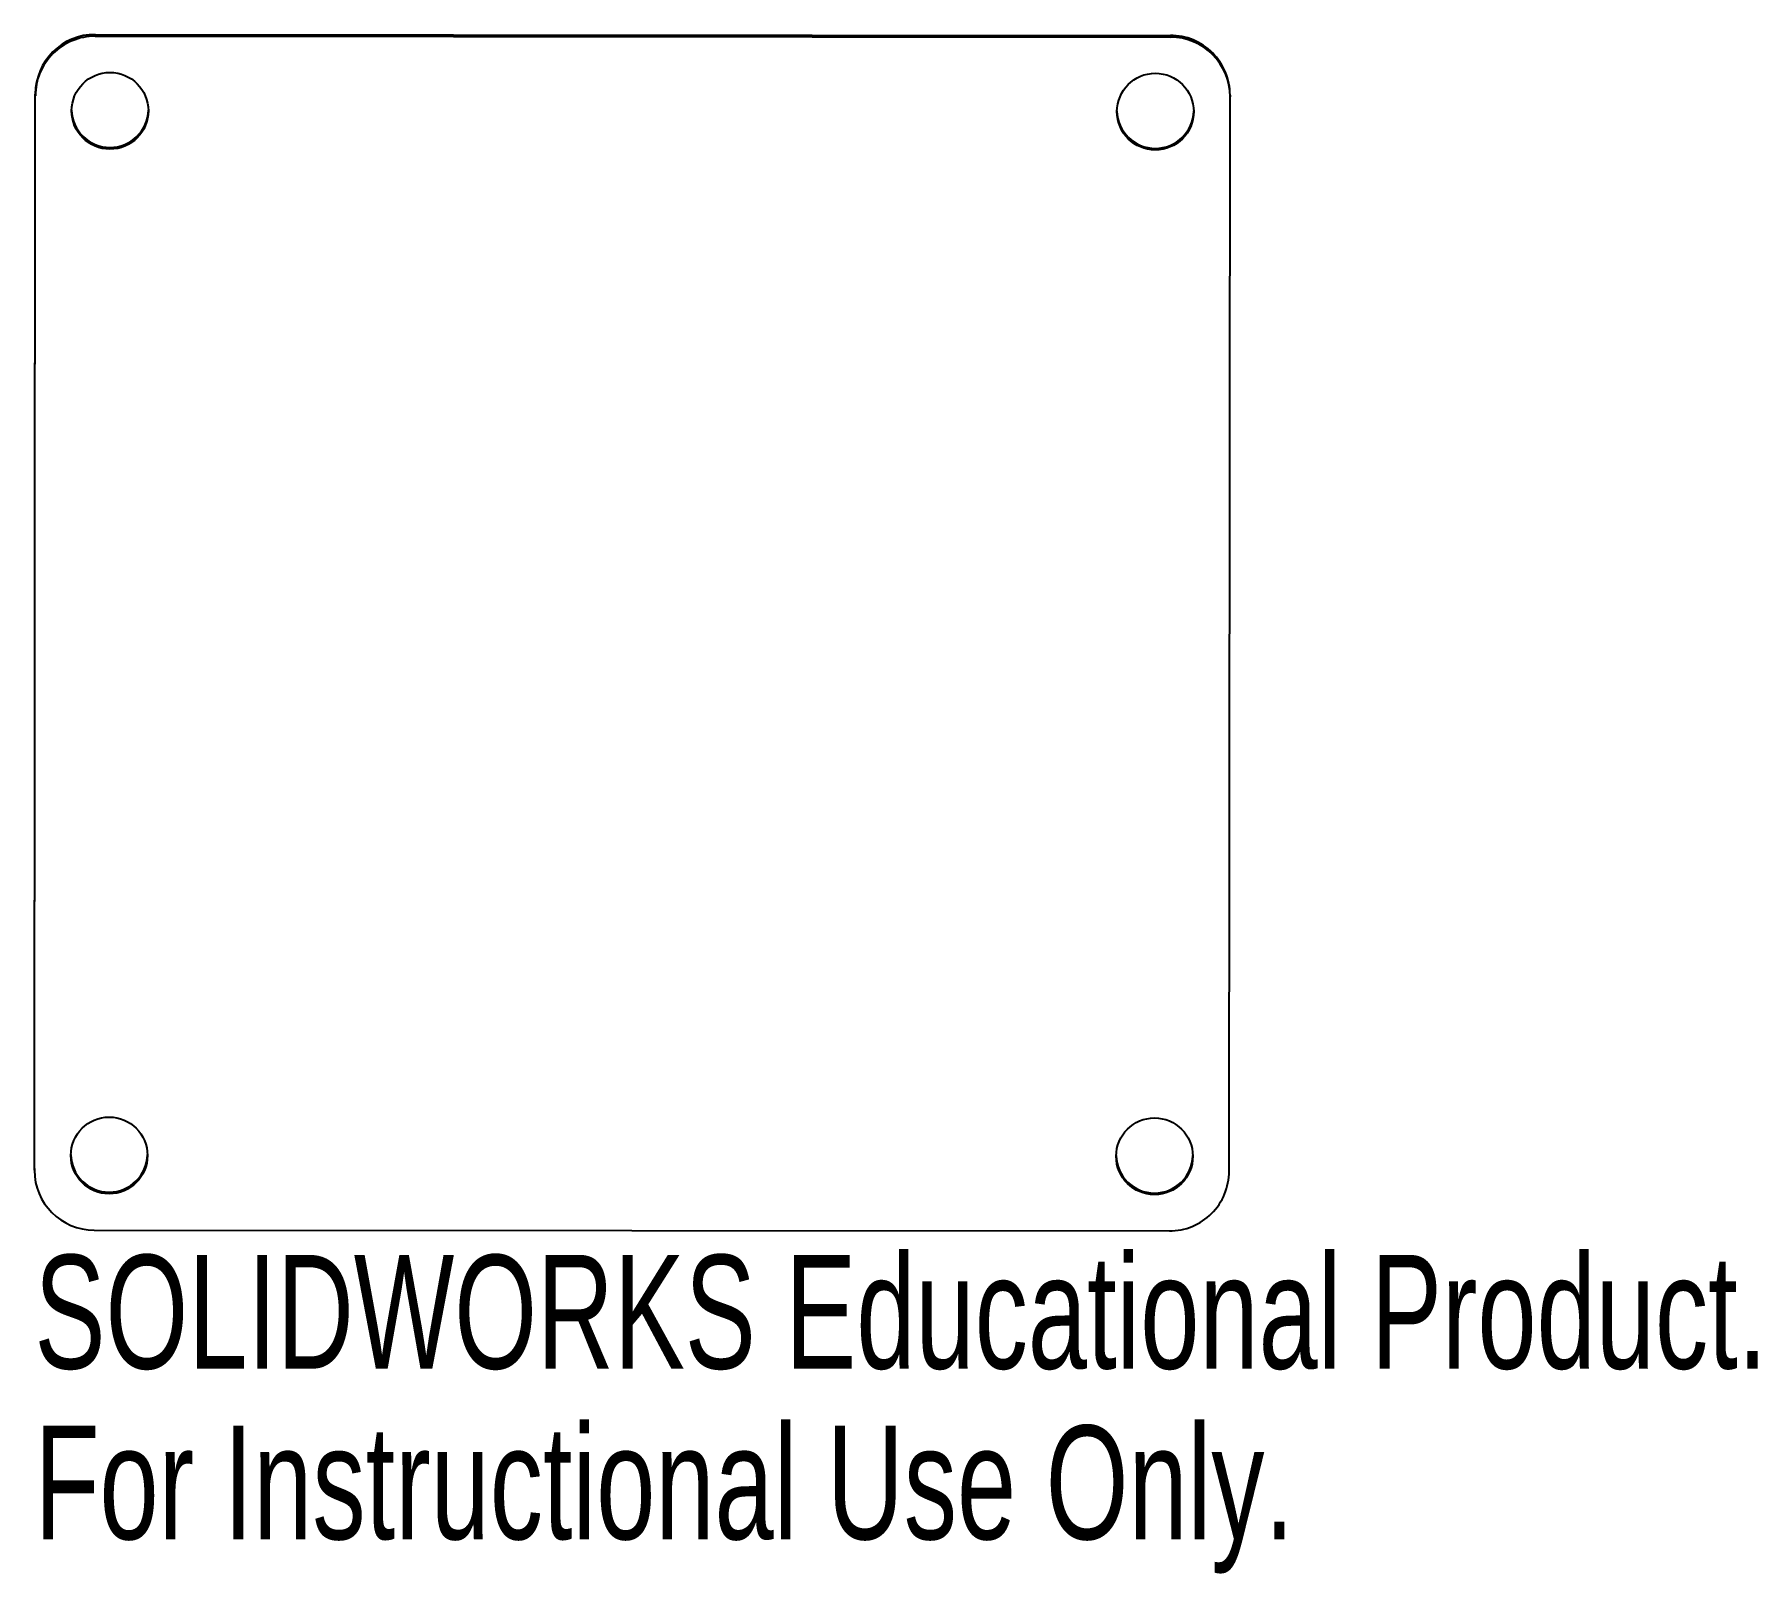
# Model space of a CAD drawing. Header units: inches. Extents: x -1 to 1.88, y -1.58 to 1.
import ezdxf

# ---------------------------------------------------------------- set-up
doc = ezdxf.new("R2010")
doc.units = ezdxf.units.IN
doc.header["$MEASUREMENT"] = 0
doc.styles.add('SLDTEXTSTYLE0', font='TXT', dxfattribs={"width": 0.7})

msp = doc.modelspace()

# ---------------------------------------------------------------- linework, layer by layer
at = {"color": 7, "linetype": 'Continuous', "lineweight": 25}
for p, q in [((-0.8992, 0.9997), (-0.8992, 0.9969)), ((-0.8992, 0.9997), (0.9008, 0.9982)), ((-0.8992, 0.9969), (0.9008, 0.9954)), ((0.9008, 0.9954), (0.9008, 0.9982)), ((-1.0007, -0.8983), (-0.9993, 0.8999)), ((-1.0007, -0.9011), (-0.9993, 0.8971)), ((-0.9993, 0.8971), (-0.9993, 0.8999)), ((0.9993, -0.9027), (1.0007, 0.8954)), ((1.0007, 0.8983), (1.0007, 0.8954)), ((-1.0007, -0.8983), (-1.0007, -0.9011)), ((-0.9008, -1.0011), (0.8992, -1.0026))]:
    msp.add_line(p, q, dxfattribs=at)
for centre in [(-0.8743, 0.872), (0.8757, 0.8706), (-0.8757, -0.8762), (0.8743, -0.8776)]:
    msp.add_circle(centre, 0.0642, dxfattribs=at)
for centre, radius, start, end in [((-0.8993, 0.8998), 0.1, 89.9264, 179.9208), ((-0.8993, 0.8969), 0.0999, 89.9209, 179.9263), ((0.9008, 0.8983), 0.0999, 359.9793, 89.9849), ((0.9008, 0.8954), 0.1, 359.9848, 89.9793), ((-0.8743, 0.8749), 0.0643, 181.2956, 358.6668), ((0.8757, 0.8734), 0.0643, 181.2956, 358.6668), ((-0.8757, -0.8733), 0.0643, 181.2956, 358.6668), ((0.8743, -0.8748), 0.0643, 181.2956, 358.6668), ((-0.9008, -0.9011), 0.1, 179.9848, 269.9793), ((0.8993, -0.9026), 0.0999, 269.9209, 359.9263)]:
    msp.add_arc(centre, radius, start, end, dxfattribs=at)

# ---------------------------------------------------------------- texts
at = {"color": 7, "linetype": 'Continuous', "char_height": 0.1903, "attachment_point": 1, "style": 'SLDTEXTSTYLE0'}
for s, insert in [('SOLIDWORKS Educational Product.', (-1.0007, -1.0427)), ('For Instructional Use Only.', (-1.0007, -1.3282))]:
    msp.add_mtext(s, dxfattribs=dict(at, insert=insert))

doc.saveas('drawing.dxf')
